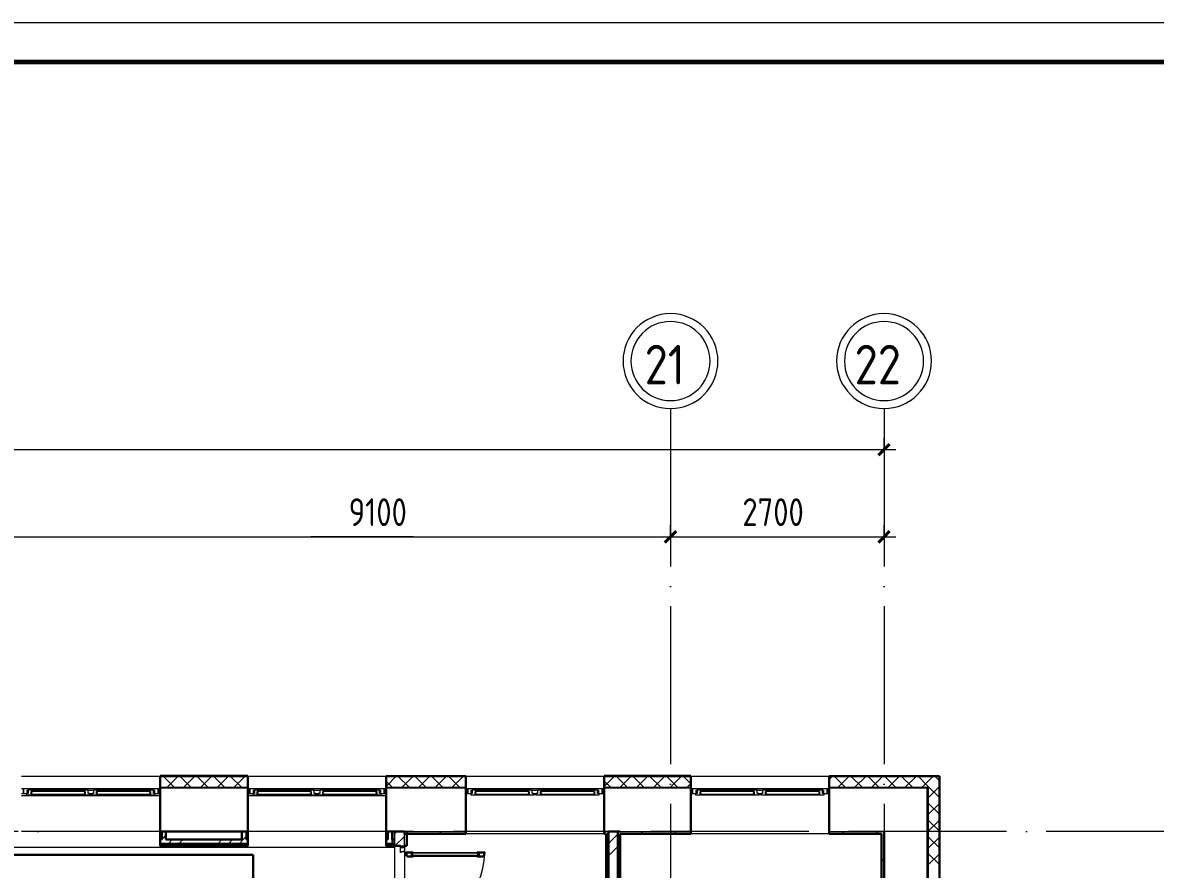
# Model space of a CAD drawing. Header units: millimetres. Extents: x -1073752 to 1436911, y -1379358 to 94781.
# Drawn here: x -1008160 to -993837, y -871098 to -860388 of the extents above; entities that cross this region are included whole.
import ezdxf

# ---------------------------------------------------------------- set-up
doc = ezdxf.new("R2010")
doc.units = ezdxf.units.MM
doc.linetypes.add('ADSK_Линия сетки', pattern=[25, 20, -2.5, 0, -2.5])
for name, color, linetype, lineweight in [('_ Окна', 7, 'Continuous', 9), ('Двери', 252, 'Continuous', 9), ('лс', 5, 'Continuous', 30), ('Ограждение', 252, 'Continuous', 9), ('Окна', 7, 'Continuous', 9), ('Оси', 252, 'Continuous', 9), ('ОФ_рамка', 8, 'Continuous', 60), ('Размеры', 250, 'Continuous', 9), ('Стены внутренние', 7, 'Continuous', 18), ('Стены наружные', 7, 'Continuous', 18), ('Стены штриховка', 7, 'Continuous', 9)]:
    doc.layers.add(name, color=color, linetype=linetype, lineweight=lineweight)
doc.layers.add('Двери открывание', color=7, linetype='Continuous', lineweight=9, true_color=0xc0c0c0)
doc.styles.add('GOST Common_2', font='', dxfattribs={"width": 0.9, "height": 250})
doc.styles.add('GOST Common_4', font='', dxfattribs={"height": 7})
doc.styles.get('GOST Common_2').set_extended_font_data('GOST type B')
doc.styles.get('GOST Common_4').set_extended_font_data('GOST 2.304 type A')

# ---------------------------------------------------------------- blocks, each defined once
blk = doc.blocks.new('1 этаж')
at = {"layer": '_ Окна', "color": 251, "true_color": 0x636466}
for p, q in [((-15736, 27396), (-15761, 27396)), ((-15736, 27338), (-15736, 27396)), ((-15638, 27362), (-15641, 27362)), ((-15641, 27362), (-15641, 27330)), ((-14961, 27362), (-15638, 27362)), ((-15638, 27362), (-15638, 27330)), ((-15638, 27330), (-15638, 27362)), ((-14961, 27330), (-14961, 27362)), ((-14961, 27362), (-14961, 27330)), ((-14958, 27362), (-14961, 27362)), ((-14958, 27330), (-14958, 27362)), ((-14811, 27362), (-14814, 27362)), ((-14814, 27362), (-14814, 27330)), ((-14134, 27362), (-14811, 27362)), ((-14811, 27362), (-14811, 27330)), ((-14811, 27330), (-14811, 27362)), ((-14134, 27330), (-14134, 27362)), ((-14134, 27362), (-14134, 27330)), ((-14131, 27362), (-14134, 27362)), ((-14131, 27330), (-14131, 27362)), ((-14011, 27396), (-14036, 27396)), ((-14036, 27396), (-14036, 27338)), ((-12876, 27396), (-12901, 27396)), ((-12876, 27338), (-12876, 27396)), ((-12778, 27362), (-12781, 27362)), ((-12781, 27362), (-12781, 27330)), ((-12101, 27362), (-12778, 27362)), ((-12778, 27362), (-12778, 27330)), ((-12778, 27330), (-12778, 27362)), ((-12101, 27330), (-12101, 27362)), ((-12101, 27362), (-12101, 27330)), ((-12098, 27362), (-12101, 27362)), ((-12098, 27330), (-12098, 27362)), ((-11951, 27362), (-11954, 27362)), ((-11954, 27362), (-11954, 27330)), ((-11274, 27362), (-11951, 27362)), ((-11951, 27362), (-11951, 27330)), ((-11951, 27330), (-11951, 27362)), ((-11274, 27330), (-11274, 27362)), ((-11274, 27362), (-11274, 27330)), ((-11271, 27362), (-11274, 27362)), ((-11271, 27330), (-11271, 27362)), ((-11151, 27396), (-11176, 27396)), ((-11176, 27396), (-11176, 27338)), ((-10121, 27396), (-10146, 27396)), ((-10121, 27338), (-10121, 27396)), ((-10023, 27362), (-10026, 27362)), ((-10026, 27362), (-10026, 27330)), ((-9346, 27362), (-10023, 27362)), ((-10023, 27362), (-10023, 27330)), ((-10023, 27330), (-10023, 27362)), ((-9346, 27330), (-9346, 27362)), ((-9346, 27362), (-9346, 27330)), ((-9343, 27362), (-9346, 27362)), ((-9343, 27330), (-9343, 27362)), ((-9196, 27362), (-9199, 27362)), ((-9199, 27362), (-9199, 27330)), ((-8519, 27362), (-9196, 27362)), ((-9196, 27362), (-9196, 27330)), ((-9196, 27330), (-9196, 27362)), ((-8519, 27330), (-8519, 27362)), ((-8519, 27362), (-8519, 27330)), ((-8516, 27362), (-8519, 27362)), ((-8516, 27330), (-8516, 27362)), ((-8396, 27396), (-8421, 27396)), ((-8421, 27396), (-8421, 27338)), ((-7276, 27396), (-7301, 27396)), ((-7276, 27338), (-7276, 27396)), ((-7178, 27362), (-7181, 27362)), ((-7181, 27362), (-7181, 27330)), ((-6501, 27362), (-7178, 27362)), ((-7178, 27362), (-7178, 27330)), ((-7178, 27330), (-7178, 27362)), ((-6501, 27330), (-6501, 27362)), ((-6501, 27362), (-6501, 27330)), ((-6498, 27362), (-6501, 27362)), ((-6498, 27330), (-6498, 27362)), ((-6351, 27362), (-6354, 27362)), ((-6354, 27362), (-6354, 27330)), ((-5674, 27362), (-6351, 27362)), ((-6351, 27362), (-6351, 27330)), ((-6351, 27330), (-6351, 27362)), ((-5674, 27330), (-5674, 27362)), ((-5674, 27362), (-5674, 27330)), ((-5671, 27362), (-5674, 27362)), ((-5671, 27330), (-5671, 27362)), ((-5551, 27396), (-5576, 27396)), ((-5576, 27396), (-5576, 27338)), ((-15761, 27338), (-15736, 27338)), ((-15641, 27330), (-15638, 27330)), ((-15638, 27330), (-14961, 27330)), ((-14961, 27330), (-14958, 27330)), ((-14814, 27330), (-14811, 27330)), ((-14811, 27330), (-14134, 27330)), ((-14134, 27330), (-14131, 27330)), ((-14036, 27338), (-14011, 27338)), ((-12901, 27338), (-12876, 27338)), ((-12781, 27330), (-12778, 27330)), ((-12778, 27330), (-12101, 27330)), ((-12101, 27330), (-12098, 27330)), ((-11954, 27330), (-11951, 27330)), ((-11951, 27330), (-11274, 27330)), ((-11274, 27330), (-11271, 27330)), ((-11176, 27338), (-11151, 27338)), ((-10146, 27338), (-10121, 27338)), ((-10026, 27330), (-10023, 27330)), ((-10023, 27330), (-9346, 27330)), ((-9346, 27330), (-9343, 27330)), ((-9199, 27330), (-9196, 27330)), ((-9196, 27330), (-8519, 27330)), ((-8519, 27330), (-8516, 27330)), ((-8421, 27338), (-8396, 27338)), ((-7301, 27338), (-7276, 27338)), ((-7181, 27330), (-7178, 27330)), ((-7178, 27330), (-6501, 27330)), ((-6501, 27330), (-6498, 27330)), ((-6354, 27330), (-6351, 27330)), ((-6351, 27330), (-5674, 27330)), ((-5674, 27330), (-5671, 27330)), ((-5576, 27338), (-5551, 27338))]:
    blk.add_line(p, q, dxfattribs=at)
at = {"layer": '_ Окна', "color": 251, "lineweight": 18, "true_color": 0x636466}
for p, q in [((-15676, 27396), (-15736, 27396)), ((-15736, 27396), (-15736, 27338)), ((-15690, 27338), (-15690, 27379)), ((-15690, 27379), (-15678, 27379)), ((-15678, 27379), (-15678, 27338)), ((-15627, 27379), (-15678, 27379)), ((-15672, 27379), (-15676, 27396)), ((-15641, 27330), (-15641, 27362)), ((-15641, 27362), (-15623, 27362)), ((-15623, 27362), (-15627, 27379)), ((-14971, 27379), (-14976, 27362)), ((-14976, 27362), (-14958, 27362)), ((-14921, 27379), (-14971, 27379)), ((-14958, 27362), (-14958, 27330)), ((-14921, 27338), (-14921, 27379)), ((-14851, 27379), (-14851, 27338)), ((-14800, 27379), (-14851, 27379)), ((-14814, 27330), (-14814, 27362)), ((-14814, 27362), (-14796, 27362)), ((-14796, 27362), (-14800, 27379)), ((-14144, 27379), (-14149, 27362)), ((-14149, 27362), (-14131, 27362)), ((-14094, 27379), (-14144, 27379)), ((-14131, 27362), (-14131, 27330)), ((-14095, 27396), (-14100, 27379)), ((-14036, 27396), (-14095, 27396)), ((-14094, 27338), (-14094, 27379)), ((-14094, 27379), (-14082, 27379)), ((-14082, 27379), (-14082, 27338)), ((-14036, 27338), (-14036, 27396)), ((-12816, 27396), (-12876, 27396)), ((-12876, 27396), (-12876, 27338)), ((-12830, 27338), (-12830, 27379)), ((-12830, 27379), (-12818, 27379)), ((-12818, 27379), (-12818, 27338)), ((-12767, 27379), (-12818, 27379)), ((-12812, 27379), (-12816, 27396)), ((-12781, 27330), (-12781, 27362)), ((-12781, 27362), (-12763, 27362)), ((-12763, 27362), (-12767, 27379)), ((-12111, 27379), (-12116, 27362)), ((-12116, 27362), (-12098, 27362)), ((-12061, 27379), (-12111, 27379)), ((-12098, 27362), (-12098, 27330)), ((-12061, 27338), (-12061, 27379)), ((-11991, 27379), (-11991, 27338)), ((-11940, 27379), (-11991, 27379)), ((-11954, 27330), (-11954, 27362)), ((-11954, 27362), (-11936, 27362)), ((-11936, 27362), (-11940, 27379)), ((-11284, 27379), (-11289, 27362)), ((-11289, 27362), (-11271, 27362)), ((-11234, 27379), (-11284, 27379)), ((-11271, 27362), (-11271, 27330)), ((-11235, 27396), (-11240, 27379)), ((-11176, 27396), (-11235, 27396)), ((-11234, 27338), (-11234, 27379)), ((-11234, 27379), (-11222, 27379)), ((-11222, 27379), (-11222, 27338)), ((-11176, 27338), (-11176, 27396)), ((-10061, 27396), (-10121, 27396)), ((-10121, 27396), (-10121, 27338)), ((-10075, 27338), (-10075, 27379)), ((-10075, 27379), (-10063, 27379)), ((-10063, 27379), (-10063, 27338)), ((-10012, 27379), (-10063, 27379)), ((-10057, 27379), (-10061, 27396)), ((-10026, 27330), (-10026, 27362)), ((-10026, 27362), (-10008, 27362)), ((-10008, 27362), (-10012, 27379)), ((-9356, 27379), (-9361, 27362)), ((-9361, 27362), (-9343, 27362)), ((-9306, 27379), (-9356, 27379)), ((-9343, 27362), (-9343, 27330)), ((-9306, 27338), (-9306, 27379)), ((-9236, 27379), (-9236, 27338)), ((-9185, 27379), (-9236, 27379)), ((-9199, 27330), (-9199, 27362)), ((-9199, 27362), (-9181, 27362)), ((-9181, 27362), (-9185, 27379)), ((-8529, 27379), (-8534, 27362)), ((-8534, 27362), (-8516, 27362)), ((-8479, 27379), (-8529, 27379)), ((-8516, 27362), (-8516, 27330)), ((-8480, 27396), (-8485, 27379)), ((-8421, 27396), (-8480, 27396)), ((-8479, 27338), (-8479, 27379)), ((-8479, 27379), (-8467, 27379)), ((-8467, 27379), (-8467, 27338)), ((-8421, 27338), (-8421, 27396)), ((-7216, 27396), (-7276, 27396)), ((-7276, 27396), (-7276, 27338)), ((-7230, 27338), (-7230, 27379)), ((-7230, 27379), (-7218, 27379)), ((-7218, 27379), (-7218, 27338)), ((-7167, 27379), (-7218, 27379)), ((-7212, 27379), (-7216, 27396)), ((-7181, 27330), (-7181, 27362)), ((-7181, 27362), (-7163, 27362)), ((-7163, 27362), (-7167, 27379)), ((-6511, 27379), (-6516, 27362)), ((-6516, 27362), (-6498, 27362)), ((-6461, 27379), (-6511, 27379)), ((-6498, 27362), (-6498, 27330)), ((-6461, 27338), (-6461, 27379)), ((-6391, 27379), (-6391, 27338)), ((-6340, 27379), (-6391, 27379)), ((-6354, 27330), (-6354, 27362)), ((-6354, 27362), (-6336, 27362)), ((-6336, 27362), (-6340, 27379)), ((-5684, 27379), (-5689, 27362)), ((-5689, 27362), (-5671, 27362)), ((-5634, 27379), (-5684, 27379)), ((-5671, 27362), (-5671, 27330)), ((-5635, 27396), (-5640, 27379)), ((-5576, 27396), (-5635, 27396)), ((-5634, 27338), (-5634, 27379)), ((-5634, 27379), (-5622, 27379)), ((-5622, 27379), (-5622, 27338)), ((-5576, 27338), (-5576, 27396)), ((-15736, 27338), (-15698, 27338)), ((-15678, 27338), (-15698, 27338)), ((-15698, 27338), (-15698, 27321)), ((-15698, 27321), (-15642, 27321)), ((-15642, 27321), (-15641, 27322)), ((-15623, 27330), (-15641, 27330)), ((-15641, 27322), (-15640, 27321)), ((-15640, 27321), (-15625, 27321)), ((-15625, 27321), (-15623, 27330)), ((-14958, 27330), (-14976, 27330)), ((-14976, 27330), (-14973, 27321)), ((-14973, 27321), (-14959, 27321)), ((-14959, 27321), (-14958, 27322)), ((-14958, 27322), (-14957, 27321)), ((-14957, 27321), (-14901, 27321)), ((-14901, 27338), (-14921, 27338)), ((-14901, 27321), (-14901, 27338)), ((-14851, 27338), (-14871, 27338)), ((-14871, 27338), (-14871, 27321)), ((-14871, 27321), (-14815, 27321)), ((-14815, 27321), (-14814, 27322)), ((-14796, 27330), (-14814, 27330)), ((-14814, 27322), (-14813, 27321)), ((-14813, 27321), (-14798, 27321)), ((-14798, 27321), (-14796, 27330)), ((-14131, 27330), (-14149, 27330)), ((-14149, 27330), (-14146, 27321)), ((-14146, 27321), (-14132, 27321)), ((-14132, 27321), (-14131, 27322)), ((-14131, 27322), (-14130, 27321)), ((-14130, 27321), (-14074, 27321)), ((-14074, 27338), (-14094, 27338)), ((-14074, 27321), (-14074, 27338)), ((-14074, 27338), (-14036, 27338)), ((-12876, 27338), (-12838, 27338)), ((-12818, 27338), (-12838, 27338)), ((-12838, 27338), (-12838, 27321)), ((-12838, 27321), (-12782, 27321)), ((-12782, 27321), (-12781, 27322)), ((-12763, 27330), (-12781, 27330)), ((-12781, 27322), (-12780, 27321)), ((-12780, 27321), (-12765, 27321)), ((-12765, 27321), (-12763, 27330)), ((-12098, 27330), (-12116, 27330)), ((-12116, 27330), (-12113, 27321)), ((-12113, 27321), (-12099, 27321)), ((-12099, 27321), (-12098, 27322)), ((-12098, 27322), (-12097, 27321)), ((-12097, 27321), (-12041, 27321)), ((-12041, 27338), (-12061, 27338)), ((-12041, 27321), (-12041, 27338)), ((-11991, 27338), (-12011, 27338)), ((-12011, 27338), (-12011, 27321)), ((-12011, 27321), (-11955, 27321)), ((-11955, 27321), (-11954, 27322)), ((-11936, 27330), (-11954, 27330)), ((-11954, 27322), (-11953, 27321)), ((-11953, 27321), (-11938, 27321)), ((-11938, 27321), (-11936, 27330)), ((-11271, 27330), (-11289, 27330)), ((-11289, 27330), (-11286, 27321)), ((-11286, 27321), (-11272, 27321)), ((-11272, 27321), (-11271, 27322)), ((-11271, 27322), (-11270, 27321)), ((-11270, 27321), (-11214, 27321)), ((-11214, 27338), (-11234, 27338)), ((-11214, 27321), (-11214, 27338)), ((-11214, 27338), (-11176, 27338)), ((-10121, 27338), (-10083, 27338)), ((-10063, 27338), (-10083, 27338)), ((-10083, 27338), (-10083, 27321)), ((-10083, 27321), (-10027, 27321)), ((-10027, 27321), (-10026, 27322)), ((-10008, 27330), (-10026, 27330)), ((-10026, 27322), (-10025, 27321)), ((-10025, 27321), (-10010, 27321)), ((-10010, 27321), (-10008, 27330)), ((-9343, 27330), (-9361, 27330)), ((-9361, 27330), (-9358, 27321)), ((-9358, 27321), (-9344, 27321)), ((-9344, 27321), (-9343, 27322)), ((-9343, 27322), (-9342, 27321)), ((-9342, 27321), (-9286, 27321)), ((-9286, 27338), (-9306, 27338)), ((-9286, 27321), (-9286, 27338)), ((-9236, 27338), (-9256, 27338)), ((-9256, 27338), (-9256, 27321)), ((-9256, 27321), (-9200, 27321)), ((-9200, 27321), (-9199, 27322)), ((-9181, 27330), (-9199, 27330)), ((-9199, 27322), (-9198, 27321)), ((-9198, 27321), (-9183, 27321)), ((-9183, 27321), (-9181, 27330)), ((-8516, 27330), (-8534, 27330)), ((-8534, 27330), (-8531, 27321)), ((-8531, 27321), (-8517, 27321)), ((-8517, 27321), (-8516, 27322)), ((-8516, 27322), (-8515, 27321)), ((-8515, 27321), (-8459, 27321)), ((-8459, 27338), (-8479, 27338)), ((-8459, 27321), (-8459, 27338)), ((-8459, 27338), (-8421, 27338)), ((-7276, 27338), (-7238, 27338)), ((-7218, 27338), (-7238, 27338)), ((-7238, 27338), (-7238, 27321)), ((-7238, 27321), (-7182, 27321)), ((-7182, 27321), (-7181, 27322)), ((-7163, 27330), (-7181, 27330)), ((-7181, 27322), (-7180, 27321)), ((-7180, 27321), (-7165, 27321)), ((-7165, 27321), (-7163, 27330)), ((-6498, 27330), (-6516, 27330)), ((-6516, 27330), (-6513, 27321)), ((-6513, 27321), (-6499, 27321)), ((-6499, 27321), (-6498, 27322)), ((-6498, 27322), (-6497, 27321)), ((-6497, 27321), (-6441, 27321)), ((-6441, 27338), (-6461, 27338)), ((-6441, 27321), (-6441, 27338)), ((-6391, 27338), (-6411, 27338)), ((-6411, 27338), (-6411, 27321)), ((-6411, 27321), (-6355, 27321)), ((-6355, 27321), (-6354, 27322)), ((-6336, 27330), (-6354, 27330)), ((-6354, 27322), (-6353, 27321)), ((-6353, 27321), (-6338, 27321)), ((-6338, 27321), (-6336, 27330)), ((-5671, 27330), (-5689, 27330)), ((-5689, 27330), (-5686, 27321)), ((-5686, 27321), (-5672, 27321)), ((-5672, 27321), (-5671, 27322)), ((-5671, 27322), (-5670, 27321)), ((-5670, 27321), (-5614, 27321)), ((-5614, 27338), (-5634, 27338)), ((-5614, 27321), (-5614, 27338)), ((-5614, 27338), (-5576, 27338))]:
    blk.add_line(p, q, dxfattribs=at)
at = {"layer": 'Двери', "color": 251, "true_color": 0x636466}
for p, q in [((-10971, 26654), (-10971, 26674)), ((-10971, 26674), (-10921, 26674)), ((-10921, 26654), (-10971, 26654)), ((-10971, 26654), (-10921, 26654)), ((-10971, 26590), (-10971, 26654)), ((-10921, 26674), (-10921, 26654)), ((-10921, 26654), (-10921, 26613)), ((-10963, 26590), (-10971, 26590)), ((-10963, 26599), (-10963, 26590)), ((-10929, 26599), (-10963, 26599)), ((-10929, 26613), (-10929, 26599)), ((-10921, 26613), (-10929, 26613)), ((-10827, 26581), (-10827, 26557)), ((-9981, 26581), (-10827, 26581)), ((-10827, 26557), (-9981, 26557)), ((-10809, 26590), (-9999, 26590)), ((-9999, 26540), (-10809, 26540)), ((-9981, 26557), (-9981, 26581))]:
    blk.add_line(p, q, dxfattribs=at)
at = {"layer": 'Двери', "color": 251, "lineweight": 30, "true_color": 0x636466}
for p, q in [((-10903, 26590), (-10809, 26590)), ((-10903, 26582), (-10903, 26590)), ((-10894, 26582), (-10903, 26582)), ((-10894, 26548), (-10894, 26582)), ((-10885, 26548), (-10894, 26548)), ((-10885, 26540), (-10885, 26548)), ((-10809, 26540), (-10885, 26540)), ((-10827, 26581), (-10809, 26581)), ((-10827, 26557), (-10827, 26581)), ((-10809, 26557), (-10827, 26557)), ((-10809, 26581), (-10809, 26590)), ((-10809, 26540), (-10809, 26557)), ((-9999, 26590), (-9905, 26590)), ((-9999, 26581), (-9999, 26590)), ((-9981, 26581), (-9999, 26581)), ((-9999, 26557), (-9981, 26557)), ((-9999, 26540), (-9999, 26557)), ((-9923, 26540), (-9999, 26540)), ((-9981, 26557), (-9981, 26581)), ((-9923, 26548), (-9923, 26540)), ((-9914, 26548), (-9923, 26548)), ((-9914, 26582), (-9914, 26548)), ((-9905, 26582), (-9914, 26582)), ((-9905, 26590), (-9905, 26582))]:
    blk.add_line(p, q, dxfattribs=at)
at = {"layer": 'Двери открывание', "color": 251, "true_color": 0x636466}
blk.add_arc((-10903, 26608), 998, 270, 358.9666, dxfattribs=at)
at = {"layer": 'Ограждение', "color": 251, "true_color": 0x636466}
for p, q in [((-14011, 27306), (-15761, 27306)), ((-11151, 27306), (-12901, 27306)), ((-14011, 26856), (-15761, 26856)), ((-11151, 26856), (-12901, 26856)), ((-11051, 26656), (-25251, 26656)), ((-14011, 26656), (-15761, 26656)), ((-14011, 26676), (-14011, 26656)), ((-12901, 26656), (-12901, 26676)), ((-11151, 26656), (-12901, 26656)), ((-11151, 26676), (-11151, 26656)), ((-11051, 26674), (-11051, 26656))]:
    blk.add_line(p, q, dxfattribs=at)
at = {"layer": 'Окна', "color": 251, "true_color": 0x636466}
for p, q in [((-14095, 27396), (-15676, 27396)), ((-14971, 27379), (-15627, 27379)), ((-14921, 27379), (-14851, 27379)), ((-14144, 27379), (-14800, 27379)), ((-11235, 27396), (-12816, 27396)), ((-12111, 27379), (-12767, 27379)), ((-12061, 27379), (-11991, 27379)), ((-11284, 27379), (-11940, 27379)), ((-8480, 27396), (-10061, 27396)), ((-9356, 27379), (-10012, 27379)), ((-9306, 27379), (-9236, 27379)), ((-8529, 27379), (-9185, 27379)), ((-5635, 27396), (-7216, 27396)), ((-6511, 27379), (-7167, 27379)), ((-6461, 27379), (-6391, 27379)), ((-5684, 27379), (-6340, 27379)), ((-15642, 27321), (-15640, 27321)), ((-15625, 27321), (-14973, 27321)), ((-14959, 27321), (-14957, 27321)), ((-14901, 27338), (-14871, 27338)), ((-14871, 27321), (-14901, 27321)), ((-14815, 27321), (-14813, 27321)), ((-14798, 27321), (-14146, 27321)), ((-14132, 27321), (-14130, 27321)), ((-12782, 27321), (-12780, 27321)), ((-12765, 27321), (-12113, 27321)), ((-12099, 27321), (-12097, 27321)), ((-12041, 27338), (-12011, 27338)), ((-12011, 27321), (-12041, 27321)), ((-11955, 27321), (-11953, 27321)), ((-11938, 27321), (-11286, 27321)), ((-11272, 27321), (-11270, 27321)), ((-10027, 27321), (-10025, 27321)), ((-10010, 27321), (-9358, 27321)), ((-9344, 27321), (-9342, 27321)), ((-9286, 27338), (-9256, 27338)), ((-9256, 27321), (-9286, 27321)), ((-9200, 27321), (-9198, 27321)), ((-9183, 27321), (-8531, 27321)), ((-8517, 27321), (-8515, 27321)), ((-7182, 27321), (-7180, 27321)), ((-7165, 27321), (-6513, 27321)), ((-6499, 27321), (-6497, 27321)), ((-6441, 27338), (-6411, 27338)), ((-6411, 27321), (-6441, 27321)), ((-6355, 27321), (-6353, 27321)), ((-6338, 27321), (-5686, 27321)), ((-5672, 27321), (-5670, 27321))]:
    blk.add_line(p, q, dxfattribs=at)
at = {"layer": 'Оси', "color": 251, "linetype": 'ADSK_Линия сетки', "ltscale": 100, "true_color": 0x636466}
for p, q in [((-7556, 32207), (-7556, 10956)), ((-4856, 32207), (-4856, 10956)), ((-806, 26856), (-72528, 26856))]:
    blk.add_line(p, q, dxfattribs=at)
at = {"layer": 'Оси', "color": 251, "lineweight": 20, "true_color": 0x636466}
for centre, radius, start, end in [((-7556, 32807), 600, 0, 180), ((-4856, 32807), 600, 0, 180), ((-7556, 32807), 500, 0, 180), ((-4856, 32807), 500, 0, 180), ((-7556, 32807), 600, 180, 0), ((-7556, 32807), 500, 180, 0), ((-4856, 32807), 600, 180, 0), ((-4856, 32807), 500, 180, 0)]:
    blk.add_arc(centre, radius, start, end, dxfattribs=at)
at = {"layer": 'Размеры', "color": 251, "lineweight": 20, "true_color": 0x636466}
for p, q in [((-4856, 31688), (-4856, 31838)), ((-58606, 31688), (-4706, 31688)), ((-4856, 31688), (-4856, 31638)), ((-7556, 30583), (-7556, 30733)), ((-7556, 30583), (-7556, 30733)), ((-4856, 30583), (-4856, 30733)), ((-16656, 30583), (-7556, 30583)), ((-11625, 30583), (-12106, 30583)), ((-10808, 30583), (-11625, 30583)), ((-7556, 30583), (-7556, 30533)), ((-7556, 30583), (-4706, 30583)), ((-7556, 30583), (-7556, 30533)), ((-4856, 30583), (-4856, 30533))]:
    blk.add_line(p, q, dxfattribs=at)
at = {"layer": 'Размеры', "color": 251, "lineweight": 40, "true_color": 0x636466}
for p, q in [((-4856, 31688), (-4927, 31617)), ((-4856, 31688), (-4785, 31758)), ((-7556, 30583), (-7485, 30654)), ((-7556, 30583), (-7485, 30654)), ((-4856, 30583), (-4785, 30654)), ((-7556, 30583), (-7627, 30513)), ((-7556, 30583), (-7627, 30513)), ((-4856, 30583), (-4927, 30513))]:
    blk.add_line(p, q, dxfattribs=at)
at = {"layer": 'Стены внутренние', "color": 251, "true_color": 0x636466}
for p, q in [((-15761, 27558), (-14011, 27558)), ((-12901, 27558), (-11151, 27558)), ((-10146, 27558), (-8396, 27558)), ((-7301, 27558), (-5551, 27558)), ((-12901, 27406), (-14011, 27406)), ((-10146, 27406), (-11151, 27406)), ((-7301, 27406), (-8396, 27406)), ((-4306, 27406), (-5551, 27406)), ((-10921, 26856), (-10146, 26856)), ((-8396, 26856), (-8341, 26856)), ((-8191, 26856), (-7301, 26856)), ((-5551, 26856), (-4856, 26856))]:
    blk.add_line(p, q, dxfattribs=at)
at = {"layer": 'Стены внутренние', "color": 251, "lineweight": 30, "true_color": 0x636466}
for p, q in [((-14011, 27558), (-14011, 27416)), ((-12901, 27416), (-12901, 27558)), ((-10146, 27558), (-11151, 27558)), ((-11151, 27558), (-11151, 27416)), ((-10146, 27416), (-10146, 27558)), ((-8396, 27558), (-8396, 27416)), ((-7301, 27416), (-7301, 27558)), ((-4154, 27558), (-5551, 27558)), ((-5551, 27558), (-5551, 27416)), ((-4154, 27558), (-4154, 23806)), ((-14011, 26856), (-14011, 27406)), ((-12901, 26856), (-12901, 27406)), ((-11151, 26856), (-11151, 27406)), ((-10146, 26856), (-10146, 27406)), ((-8396, 26856), (-8396, 27406)), ((-7301, 26856), (-7301, 27406)), ((-5551, 26856), (-5551, 27406)), ((-4306, 22761), (-4306, 27406)), ((-12976, 26856), (-13936, 26856)), ((-11076, 26856), (-11071, 26856)), ((-4856, 26856), (-4856, 23021))]:
    blk.add_line(p, q, dxfattribs=at)
at = {"layer": 'Стены внутренние', "color": 251, "linetype": 'Continuous', "lineweight": 9, "true_color": 0x636466}
for p, q in [((-14011, 27528), (-14009, 27528)), ((-14009, 27541), (-13993, 27556)), ((-13832, 27416), (-13972, 27556)), ((-13921, 27416), (-13781, 27556)), ((-13862, 27558), (-13863, 27556)), ((-13770, 27556), (-13771, 27558)), ((-13620, 27416), (-13760, 27556)), ((-13709, 27416), (-13569, 27556)), ((-13407, 27416), (-13547, 27556)), ((-13497, 27416), (-13357, 27556)), ((-13195, 27416), (-13335, 27556)), ((-13285, 27416), (-13145, 27556)), ((-12983, 27416), (-13123, 27556)), ((-13073, 27416), (-12933, 27556)), ((-12903, 27548), (-12911, 27556)), ((-11149, 27431), (-11024, 27556)), ((-10862, 27416), (-11002, 27556)), ((-10955, 27556), (-10956, 27558)), ((-10951, 27416), (-10811, 27556)), ((-10650, 27416), (-10790, 27556)), ((-10739, 27416), (-10599, 27556)), ((-10438, 27416), (-10578, 27556)), ((-10527, 27416), (-10387, 27556)), ((-10225, 27416), (-10365, 27556)), ((-10315, 27416), (-10175, 27556)), ((-10148, 27551), (-10153, 27556)), ((-8394, 27428), (-8266, 27556)), ((-8348, 27558), (-8349, 27556)), ((-8104, 27416), (-8244, 27556)), ((-8194, 27416), (-8054, 27556)), ((-7892, 27416), (-8032, 27556)), ((-7982, 27416), (-7842, 27556)), ((-7680, 27416), (-7820, 27556)), ((-7769, 27416), (-7629, 27556)), ((-7468, 27416), (-7608, 27556)), ((-7557, 27416), (-7417, 27556)), ((-7526, 27558), (-7528, 27556)), ((-7303, 27463), (-7396, 27556)), ((-7301, 27543), (-7303, 27539)), ((-7303, 27528), (-7301, 27528)), ((-5549, 27516), (-5508, 27556)), ((-5532, 27558), (-5533, 27556)), ((-5346, 27416), (-5486, 27556)), ((-5436, 27416), (-5296, 27556)), ((-5134, 27416), (-5274, 27556)), ((-5224, 27416), (-5084, 27556)), ((-4922, 27416), (-5062, 27556)), ((-5012, 27416), (-4872, 27556)), ((-4710, 27416), (-4850, 27556)), ((-4800, 27416), (-4660, 27556)), ((-4711, 27558), (-4712, 27556)), ((-4498, 27416), (-4638, 27556)), ((-4587, 27416), (-4447, 27556)), ((-4476, 27558), (-4477, 27556)), ((-4306, 27436), (-4426, 27556)), ((-4306, 27486), (-4235, 27556)), ((-4156, 27498), (-4214, 27556)), ((-12903, 27426), (-12901, 27426)), ((-11074, 27416), (-11149, 27491)), ((-8316, 27416), (-8394, 27494)), ((-7345, 27416), (-7303, 27459)), ((-4375, 27416), (-4306, 27486)), ((-4156, 27286), (-4306, 27436)), ((-4296, 27284), (-4156, 27424)), ((-4154, 27359), (-4156, 27363)), ((-4156, 27074), (-4296, 27214)), ((-4156, 27325), (-4154, 27325)), ((-4296, 27071), (-4156, 27211)), ((-4156, 27122), (-4154, 27122)), ((-4156, 26862), (-4296, 27002)), ((-4296, 26859), (-4156, 26999)), ((-4156, 26650), (-4296, 26790)), ((-4296, 26647), (-4156, 26787)), ((-4156, 26817), (-4154, 26817)), ((-4156, 26438), (-4296, 26578)), ((-4296, 26435), (-4156, 26575))]:
    blk.add_line(p, q, dxfattribs=at)
at = {"layer": 'Стены наружные', "color": 251, "lineweight": 30, "true_color": 0x636466}
for p, q in [((-12901, 27563), (-14011, 27563)), ((-14011, 27563), (-14011, 27558)), ((-14011, 27558), (-12901, 27558)), ((-12901, 27558), (-12901, 27563)), ((-7301, 27563), (-8396, 27563)), ((-8396, 27563), (-8396, 27558)), ((-8396, 27558), (-7301, 27558)), ((-7301, 27558), (-7301, 27563)), ((-14011, 27416), (-14011, 27406)), ((-12901, 27406), (-12901, 27416)), ((-11151, 27416), (-11151, 27406)), ((-10146, 27406), (-10146, 27416)), ((-8396, 27416), (-8396, 27406)), ((-7301, 27406), (-7301, 27416)), ((-5551, 27416), (-5551, 27406)), ((-14011, 26856), (-14011, 26681)), ((-13936, 26856), (-14011, 26856)), ((-13936, 26756), (-13936, 26856)), ((-12976, 26856), (-12976, 26756)), ((-12901, 26856), (-12976, 26856)), ((-12901, 26681), (-12901, 26856)), ((-11151, 26856), (-11151, 26681)), ((-11076, 26856), (-11151, 26856)), ((-11076, 26756), (-11076, 26856)), ((-10921, 26856), (-11071, 26856)), ((-11071, 26856), (-11071, 26681)), ((-10921, 26826), (-10921, 26856)), ((-10891, 26826), (-10146, 26826)), ((-10891, 26674), (-10891, 26826)), ((-10146, 26826), (-10146, 26856)), ((-8396, 26856), (-8396, 26826)), ((-8396, 26826), (-8371, 26826)), ((-8371, 26826), (-8371, 24456)), ((-8341, 26856), (-8341, 24486)), ((-8191, 26856), (-8341, 26856)), ((-8221, 24486), (-8221, 26856)), ((-8191, 24456), (-8191, 26826)), ((-8191, 26826), (-7301, 26826)), ((-7301, 26826), (-7301, 26856)), ((-5551, 26856), (-5551, 26826)), ((-5551, 26826), (-4886, 26826)), ((-4886, 26826), (-4886, 23051)), ((-14011, 26676), (-14011, 26681)), ((-14011, 26676), (-12901, 26676)), ((-12976, 26756), (-13936, 26756)), ((-12901, 26676), (-12901, 26681)), ((-11151, 26676), (-11151, 26681)), ((-11151, 26676), (-11071, 26676)), ((-11076, 26756), (-11041, 26756)), ((-11071, 26681), (-11041, 26681)), ((-11071, 26676), (-11071, 26674)), ((-11071, 26674), (-10971, 26674)), ((-10921, 26674), (-10891, 26674))]:
    blk.add_line(p, q, dxfattribs=at)
at = {"layer": 'Стены наружные', "color": 251, "linetype": 'Continuous', "lineweight": 9, "true_color": 0x636466}
for p, q in [((-13859, 27563), (-13862, 27558)), ((-13771, 27558), (-13774, 27563)), ((-8345, 27563), (-8348, 27558)), ((-7524, 27563), (-7526, 27558)), ((-4296, 27396), (-4306, 27396)), ((-4296, 27296), (-4306, 27296)), ((-4296, 27196), (-4306, 27196)), ((-4296, 27096), (-4306, 27096)), ((-4296, 26996), (-4306, 26996)), ((-13986, 26761), (-13936, 26811)), ((-12958, 26756), (-12926, 26788)), ((-11151, 26793), (-11138, 26805)), ((-11138, 26805), (-11126, 26818)), ((-11041, 26833), (-11017, 26856)), ((-11041, 26675), (-10921, 26795)), ((-10921, 26810), (-10905, 26826)), ((-10905, 26826), (-10875, 26856)), ((-10481, 26826), (-10451, 26856)), ((-8371, 26815), (-8359, 26826)), ((-8359, 26826), (-8341, 26845)), ((-8341, 26704), (-8221, 26824)), ((-7935, 26826), (-7905, 26856)), ((-7511, 26826), (-7481, 26856)), ((-5390, 26826), (-5360, 26856)), ((-4965, 26826), (-4935, 26856)), ((-4296, 26896), (-4306, 26896)), ((-4296, 26796), (-4306, 26796)), ((-14011, 26736), (-13991, 26756)), ((-14011, 26690), (-14007, 26694)), ((-14007, 26694), (-13995, 26706)), ((-13906, 26706), (-13856, 26756)), ((-13808, 26681), (-13795, 26694)), ((-13795, 26694), (-13783, 26706)), ((-13771, 26706), (-13721, 26756)), ((-13601, 26676), (-13596, 26681)), ((-13596, 26681), (-13583, 26694)), ((-13583, 26694), (-13571, 26706)), ((-13571, 26706), (-13571, 26706)), ((-13383, 26681), (-13371, 26694)), ((-13371, 26694), (-13358, 26706)), ((-13278, 26706), (-13228, 26756)), ((-13176, 26676), (-13171, 26681)), ((-13171, 26681), (-13159, 26694)), ((-13159, 26694), (-13146, 26706)), ((-13143, 26706), (-13093, 26756)), ((-13008, 26706), (-12958, 26756)), ((-12959, 26681), (-12947, 26694)), ((-12947, 26694), (-12934, 26706)), ((-11050, 26681), (-11041, 26690)), ((-8341, 26547), (-8221, 26667)), ((-4296, 26696), (-4306, 26696)), ((-8221, 26541), (-8191, 26571)), ((-4886, 26481), (-4856, 26511)), ((-4296, 26596), (-4306, 26596)), ((-8371, 26391), (-8341, 26421)), ((-4296, 26496), (-4306, 26496)), ((-4296, 26396), (-4306, 26396))]:
    blk.add_line(p, q, dxfattribs=at)
at = {"layer": 'Стены наружные', "color": 251, "true_color": 0x636466}
for p, q in [((-8396, 26826), (-10146, 26826)), ((-5551, 26826), (-7301, 26826)), ((-11041, 25544), (-11041, 26674)), ((-10921, 26613), (-10921, 25605))]:
    blk.add_line(p, q, dxfattribs=at)
at = {"layer": 'Стены штриховка', "color": 251, "true_color": 0x636466}
for p, q in [((-14009, 27416), (-14009, 27556)), ((-14009, 27556), (-12903, 27556)), ((-13456, 27563), (-13456, 27558)), ((-12903, 27556), (-12903, 27416)), ((-11149, 27416), (-11149, 27556)), ((-11149, 27556), (-10148, 27556)), ((-10148, 27556), (-10148, 27416)), ((-8394, 27416), (-8394, 27556)), ((-8394, 27556), (-7303, 27556)), ((-7851, 27563), (-7851, 27558)), ((-7303, 27556), (-7303, 27416)), ((-5549, 27416), (-5549, 27556)), ((-5549, 27556), (-4154, 27556)), ((-4156, 23806), (-4156, 27558)), ((-14011, 27416), (-12901, 27416)), ((-11151, 27416), (-10146, 27416)), ((-8396, 27416), (-7301, 27416)), ((-5551, 27416), (-4306, 27416)), ((-4306, 27406), (-4306, 27416)), ((-4306, 27406), (-4296, 27406)), ((-4296, 27406), (-4296, 23806)), ((-13998, 26856), (-13998, 26756)), ((-13986, 26856), (-13986, 26756)), ((-12926, 26856), (-12926, 26756)), ((-12913, 26856), (-12913, 26756)), ((-11138, 26856), (-11138, 26756)), ((-11126, 26856), (-11126, 26756)), ((-11041, 26674), (-11041, 26856)), ((-10921, 26674), (-10921, 26826)), ((-14011, 26756), (-13986, 26756)), ((-12901, 26706), (-14011, 26706)), ((-12901, 26694), (-14011, 26694)), ((-12901, 26681), (-14011, 26681)), ((-14011, 26681), (-12901, 26681)), ((-12926, 26756), (-12901, 26756)), ((-11151, 26756), (-11126, 26756)), ((-11041, 26706), (-11151, 26706)), ((-11041, 26694), (-11151, 26694)), ((-11071, 26681), (-11151, 26681)), ((-11151, 26681), (-11071, 26681)), ((-11071, 26676), (-11071, 26681))]:
    blk.add_line(p, q, dxfattribs=at)
at = {"layer": 'Оси', "color": 251, "true_color": 0x636466, "style": 'GOST Common_2', "width": 0.9}
for s, p in [('21', (-7883, 32512)), ('22', (-5228, 32512))]:
    blk.add_text(s, height=500, dxfattribs=at).set_placement(p)
at = {"layer": 'Размеры', "color": 251, "lineweight": 20, "true_color": 0x636466, "char_height": 350, "attachment_point": 1, "line_spacing_factor": 1.022761, "style": 'GOST Common_4'}
for s, insert, width in [('9100', (-11625, 31071), 980.83), ('2700', (-6647, 31071), 1059.58)]:
    blk.add_mtext(s, dxfattribs=dict(at, insert=insert, width=width))
blk = doc.blocks.new('А0')
at = {"layer": 'ОФ_рамка', "color": 0, "linetype": 'Continuous', "lineweight": 5, "ltscale": 100}
blk.add_lwpolyline([(341068, -309617), (222168, -309617)], dxfattribs=at)
at = {"layer": 'ОФ_рамка', "color": 0, "linetype": 'Continuous', "ltscale": 100}
blk.add_lwpolyline([(340568, -310117), (224168, -310117)], dxfattribs=at)

msp = doc.modelspace()

# ---------------------------------------------------------------- linework, layer by layer
at = {"layer": 'лс'}
msp.add_line((-1005243.9, -870915.9), (-1018104.8, -870915.9), dxfattribs=at)
at = {"layer": 'лс', "color": 5}
msp.add_line((-1005243.9, -874675.4), (-1005243.9, -870915.9), dxfattribs=at)

# ---------------------------------------------------------------- block references
msp.add_blockref('1 этаж', (-992411.4, -897475.7))
at = {"layer": 'ОФ_рамка', "color": 0, "lineweight": -2}
msp.add_blockref('А0', (-1293843.1, -550771.2), dxfattribs=at)

doc.saveas('drawing.dxf')
